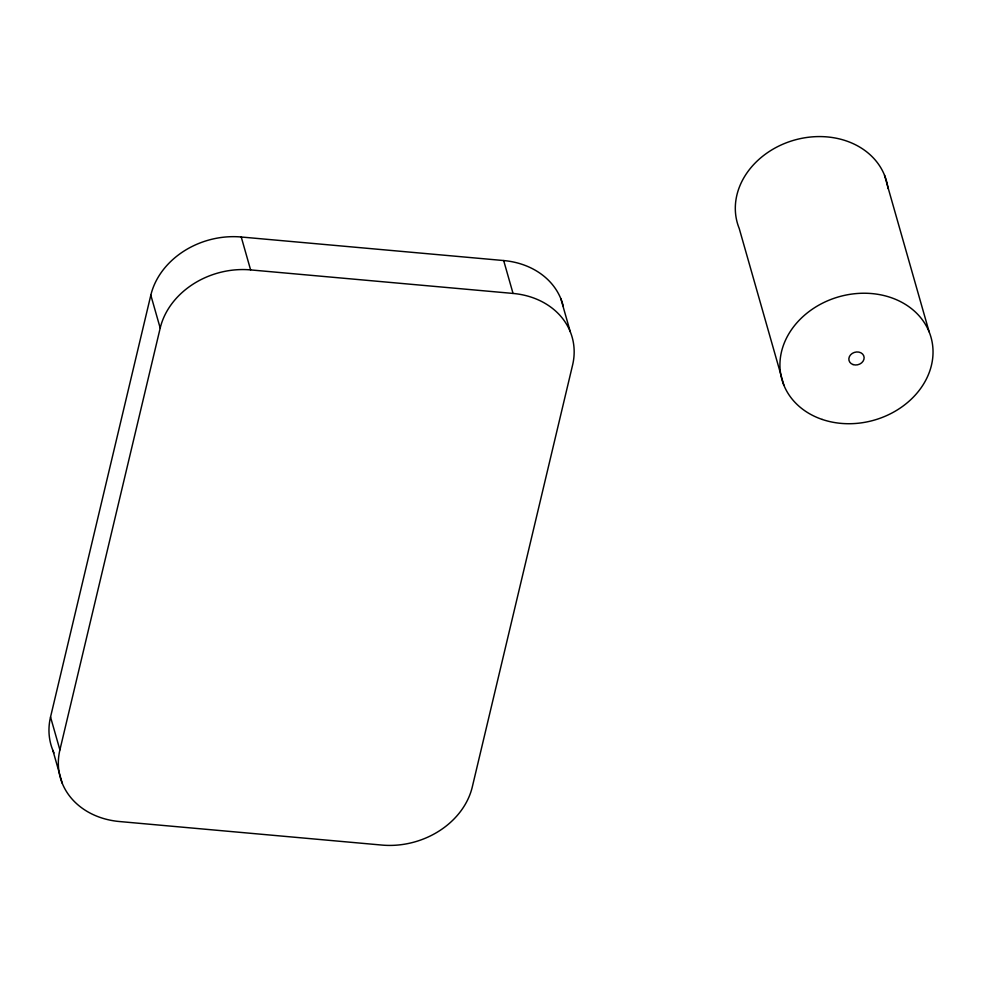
<?xml version="1.0" encoding="UTF-8"?>
<svg xmlns="http://www.w3.org/2000/svg" width="982" height="982" viewBox="0 0 982 982"><rect width="100%" height="100%" fill="white"/><g stroke="black" fill="none" stroke-linecap="round" stroke-linejoin="round"><path stroke-width="1.47" d="M53.985 752.924A77.468 64.149 -15.9 0 1 50.536 717.02L150.823 295.177A77.468 64.149 -15.9 0 1 241.241 237.006L503.668 260.549A77.468 64.149 -15.9 0 1 563.238 306.077M503.668 260.549L513.046 293.434A77.468 64.149 -15.9 0 1 572.592 365.058L472.305 786.901A77.468 64.149 -15.9 0 1 381.9 845.072L119.46 821.529A77.468 64.149 -15.9 0 1 59.902 749.904L160.201 328.074L150.823 295.177M160.201 328.074A77.468 64.149 -15.9 0 1 250.606 269.903L513.046 293.434M884.512 175.201L929.132 331.855M783.832 385.104L739.213 228.45A77.468 64.149 -15.9 0 1 795.641 139.751A77.468 64.149 -15.9 0 1 887.986 188.495M560.894 298.823L570.26 331.707M241.241 237.006L250.606 269.903M50.536 717.02L59.902 749.904M52.868 750.371L62.234 783.255M822.167 419.424A77.468 64.149 -15.9 0 0 932.9 348.168A77.468 64.149 -15.9 0 0 814.373 307.832A77.468 64.149 -15.9 0 0 822.167 419.424M853.051 364.567A7.746 6.42 -15.9 0 0 864.123 357.448A7.746 6.42 -15.9 0 0 852.266 353.41A7.746 6.42 -15.9 0 0 853.051 364.567"/></g></svg>
